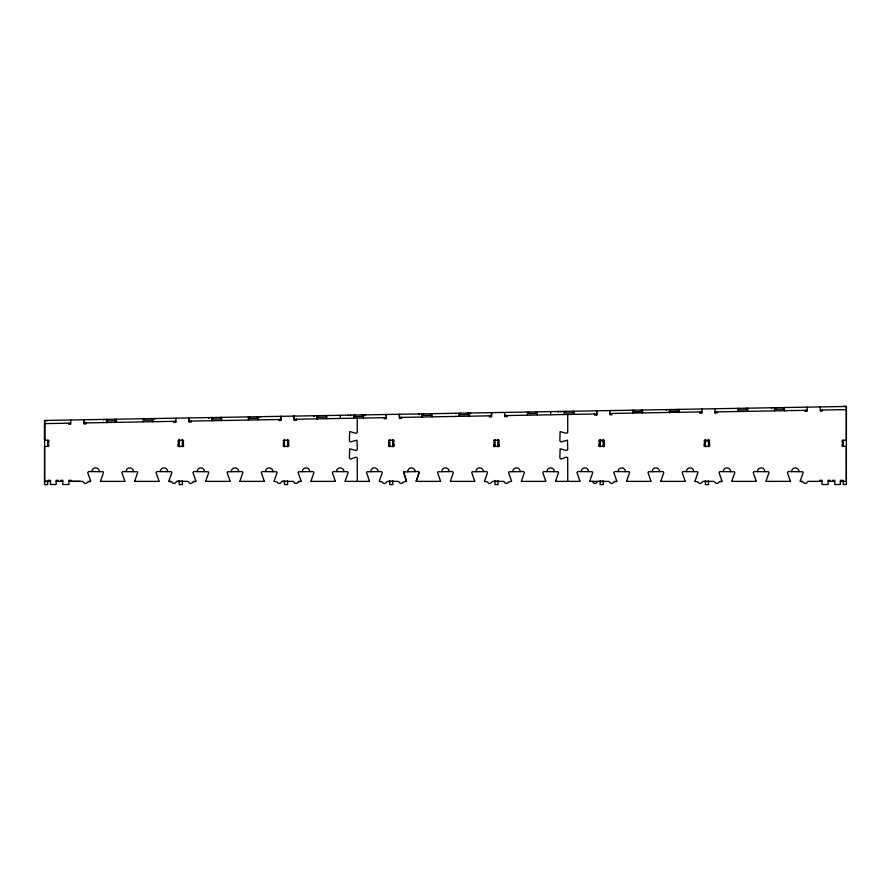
<?xml version="1.0" encoding="UTF-8"?>
<svg xmlns="http://www.w3.org/2000/svg" width="891" height="891" viewBox="0 0 891 891"><rect width="100%" height="100%" fill="white"/><g stroke="black" fill="none" stroke-linecap="round" stroke-linejoin="round"><path stroke-width="1.34" d="M47.735 481.441L44.583 481.441L44.572 446.391L48.793 446.391L48.793 444.286L47.724 444.286M47.724 442.359L48.793 442.359L48.793 440.254L44.583 440.254L44.606 423.615L70.601 423.158M58.249 481.363L58.249 480.316L56.144 480.316L56.144 484.526L50.509 484.526L50.509 480.316L48.404 480.316L48.404 481.374M830.212 481.363L830.212 480.316L828.107 480.316L828.107 484.526L821.97 484.526L821.97 480.316L819.865 480.316L819.865 481.363M842.485 481.374L842.485 480.316L840.38 480.316L840.38 484.526L834.756 484.526L834.756 480.316L832.651 480.316L832.651 481.363M44.639 423.615L44.583 420.452L846.394 406.463L846.372 440.254L842.151 440.254L842.162 442.359L843.209 442.359M44.583 440.254L44.606 423.615M403.59 472.208L406.485 481.073M100.527 481.073L103.49 472.598L103.011 471.718L88.565 471.562L87.708 472.598L90.67 481.073M134.708 481.073L137.671 472.598L137.281 471.785L122.646 471.584L121.889 472.598L124.851 481.073M168.889 481.073L171.852 472.598L171.373 471.718L156.927 471.562L156.07 472.598L159.032 481.073M205.754 481.073L208.717 472.598L208.327 471.785L193.792 471.562L192.935 472.598L195.897 481.073M239.935 481.073L242.898 472.598L242.129 471.584L227.495 471.785L227.105 472.598L230.078 481.073M274.105 481.073L277.068 472.598L276.689 471.785L262.154 471.562L261.286 472.598L264.248 481.073M310.97 481.073L313.933 472.598L313.075 471.562L298.541 471.785L298.151 472.598L301.113 481.073M345.151 481.073L348.114 472.598L347.635 471.718L333.189 471.562L332.332 472.598L335.294 481.073M379.332 481.073L382.295 472.598L381.437 471.562L366.903 471.785L366.513 472.598L369.475 481.073M416.197 481.073L419.16 472.598M416.342 481.073L419.082 472.208M450.378 481.073L453.341 472.598L452.472 471.562L437.938 471.785L437.559 472.598L440.522 481.073M484.548 481.073L487.522 472.598L486.753 471.584L472.119 471.785L471.729 472.598L474.703 481.073M521.413 481.073L524.376 472.598L523.518 471.562L508.984 471.785L508.594 472.598L511.557 481.073M555.594 481.073L558.557 472.598L558.167 471.785L543.633 471.562L542.775 472.598L545.737 481.073M589.775 481.073L592.738 472.598L592.259 471.718L577.813 471.562L576.956 472.598L579.918 481.073M626.64 481.073L629.603 472.598L629.124 471.718L614.679 471.562L613.821 472.598L616.784 481.073M660.821 481.073L663.784 472.598L663.015 471.584L648.392 471.785L648.002 472.598L650.965 481.073M695.002 481.073L697.965 472.598L697.486 471.718L683.041 471.562L682.183 472.598L685.146 481.073M731.856 481.073L734.819 472.598L734.44 471.785L719.906 471.562L719.037 472.598L722 481.073M766.037 481.073L769 472.598L768.532 471.718L753.986 471.584L753.218 472.598L756.181 481.073M800.218 481.062L803.181 472.598L802.791 471.773L788.257 471.562L787.399 472.598L790.362 481.062M802.468 481.374L800.174 481.363L803.381 482.076A2.105 2.105 0 0 0 807.357 482.076L808.271 481.363L821.97 481.374M403.69 472.03L406.341 481.073M403.612 471.94L418.102 471.551M281.846 481.441L281.244 482.076A2.105 2.105 0 0 1 277.279 482.076L274.06 481.374M281.846 481.441L293.061 481.374L293.985 482.076A2.105 2.105 0 0 0 297.95 482.064L301.158 481.374L298.942 481.374M193.715 481.374L195.942 481.374L192.723 482.076A2.105 2.105 0 0 1 188.758 482.064L187.767 481.363L176.941 481.374L176.028 482.076A2.105 2.105 0 0 1 172.052 482.076L168.844 481.374L171.139 481.374M719.828 481.374L722.044 481.374L718.837 482.076A2.105 2.105 0 0 1 714.872 482.076L713.958 481.374L703.122 481.374L702.13 482.076A2.105 2.105 0 0 1 698.165 482.076L694.958 481.374M88.499 481.374L90.715 481.374L87.507 482.076A2.105 2.105 0 0 1 83.531 482.064L82.618 481.374L68.93 481.374M597.906 481.374L596.914 482.076A2.105 2.105 0 0 1 592.938 482.076L592.025 481.374M614.612 481.374L616.828 481.374L613.609 482.076A2.105 2.105 0 0 1 609.644 482.076L608.731 481.374L589.731 481.374M293.328 416.119L294.141 416.364M175.817 421.32L83.754 422.935L83.698 419.772M294.197 419.26L386.26 417.645L386.204 414.493M504.629 415.585L596.703 413.97M609.845 413.48L701.919 411.876M715.072 411.909L807.146 410.305M820.299 410.072L846.45 409.615M296.425 420.274L294.208 420.307L294.141 416.097M506.868 416.598L504.707 416.632L504.696 412.945M715.094 412.956L717.199 412.923L717.177 411.876M843.209 406.396L846.361 406.396L846.361 484.526L843.209 484.526L843.209 480.316M47.735 420.63L44.583 420.63L44.583 484.604L47.735 484.604L47.735 480.394M600.122 441.658L600.913 441.658M602.684 441.658L603.274 441.658M705.349 441.658L706.129 441.658M707.911 441.658L708.501 441.658M179.236 442.359L178.178 442.359L178.178 440.254L183.446 440.254L183.446 442.359L182.388 442.359M284.452 442.359L283.405 442.359L283.405 440.254L288.662 440.254L288.662 442.359L287.615 442.359M389.679 442.359L388.621 442.359L388.621 440.254L393.889 440.254L393.889 442.359L392.831 442.359M494.895 442.359L493.848 442.359L493.848 440.254L499.105 440.254L499.105 442.359L498.058 442.359M600.122 442.359L599.075 442.359L599.075 440.254L604.332 440.254L604.332 442.359L603.274 442.359M705.349 442.359L704.291 442.359L704.291 440.254L709.548 440.254L709.548 442.359L708.501 442.359M178.178 444.286L179.236 444.286M182.388 444.286L183.446 444.286M283.405 444.286L284.452 444.286M287.615 444.286L288.662 444.286M388.621 444.286L389.679 444.286M392.831 444.286L393.889 444.286M493.848 444.286L494.895 444.286M498.058 444.286L499.105 444.286M599.075 444.286L600.122 444.286M603.274 444.286L604.332 444.286M704.291 444.286L705.349 444.286M708.501 444.286L709.548 444.286M843.209 444.286L842.151 444.286L842.162 446.391L846.361 446.391L846.339 481.374L840.38 481.374M178.178 445.868L179.236 445.868M182.388 445.868L183.446 445.868M283.405 445.868L284.452 445.868M287.615 445.868L288.662 445.868M388.621 445.868L389.679 445.868M392.831 445.868L393.889 445.868M493.848 445.868L494.895 445.868M498.058 445.868L499.105 445.868M599.075 445.868L600.122 445.868M603.274 445.868L604.332 445.868M704.291 445.868L705.349 445.868M708.501 445.868L709.548 445.868M44.55 481.374L50.509 481.374M56.144 481.374L62.793 481.374M100.483 481.374L124.896 481.374M134.664 481.374L159.077 481.374M205.71 481.374L230.123 481.374M239.891 481.374L264.293 481.374M310.926 481.374L335.339 481.374M345.107 481.374L369.52 481.374M379.288 481.374L382.495 482.076A2.105 2.105 0 0 0 386.471 482.076L387.462 481.374L398.288 481.374L399.201 482.076A2.105 2.105 0 0 0 403.166 482.076L406.53 481.374M416.153 481.374L440.566 481.374M450.334 481.374L474.736 481.374M484.515 481.374L487.722 482.076A2.105 2.105 0 0 0 491.687 482.076L492.678 481.374L503.504 481.374L504.429 482.076A2.105 2.105 0 0 0 508.393 482.076L511.601 481.374M521.369 481.374L545.782 481.374M555.55 481.374L579.963 481.374M626.596 481.374L651.009 481.374M660.777 481.374L685.19 481.374M731.812 481.374L756.225 481.374M828.107 481.374L834.756 481.374M80.324 481.363L71.035 481.363L71.035 480.316L68.93 480.316L68.93 484.526L62.793 484.526L62.793 480.316L60.688 480.316L60.688 481.363M182.388 481.441L177.019 481.363M287.615 481.441L282.235 481.363M389.679 481.441L392.831 481.441M494.895 481.441L498.058 481.441M600.122 481.441L603.274 481.441M705.349 481.441L708.501 481.441M765.993 481.374L790.406 481.363M418.77 471.785L419.305 472.508M348.136 415.351L348.136 415.161M822.404 410.038L822.426 411.085L820.321 411.119L820.243 406.92M807.09 407.142L807.168 411.352L805.063 411.386L805.041 410.339M783.089 407.566L783.122 409.147L775.749 409.27L775.727 407.688M774.58 410.874L774.524 407.71L774.535 410.874M771.517 407.766L771.528 408.557M747.66 408.178L747.761 411.341M746.458 408.201L746.491 409.782L739.129 409.916L739.096 408.334M737.848 408.356L737.948 411.508M715.094 412.956L715.028 409.014M701.874 408.98L701.952 413.19L699.836 413.224L699.825 412.177M677.873 409.403L677.895 410.974L670.533 411.107L670.5 409.526M669.308 409.548L669.364 412.711M666.301 409.604L666.312 410.395M642.444 410.016L642.545 413.179M641.242 410.038L641.264 411.62L633.902 411.742L633.88 410.172M632.632 410.194L632.733 413.346M611.961 413.714L611.983 414.76L609.867 414.794L609.8 410.584M596.725 415.028L596.658 410.818L596.781 415.028L594.62 415.061L594.653 414.014M573.949 414.371L573.893 411.219L573.904 414.371M572.646 411.241L572.679 412.811L565.306 412.945L565.284 411.364M564.036 411.386L564.137 414.549M561.074 411.442L561.085 412.032M558.579 411.486L558.59 412.076M557.231 411.508L557.231 411.709M550.649 411.62L550.705 414.783M537.262 411.854L537.273 415.017M536.014 411.876L536.048 413.457L528.686 413.58L528.653 412.01M527.405 412.032L527.505 415.184M506.845 415.54L506.812 416.598M504.729 414.794L504.763 416.632M491.531 412.656L491.609 416.865L489.504 416.899L489.482 415.852M491.431 412.656L491.487 415.807L399.413 417.422L399.357 414.259L399.536 418.469L401.641 418.436L401.629 417.378M470.582 413.023L470.593 413.814M467.43 413.079L467.452 414.649L460.09 414.783L460.068 413.201M458.865 413.224L458.921 416.375M455.858 413.279L455.869 413.87M432.001 413.691L432.102 416.843M430.799 413.714L430.821 415.295L423.459 415.418L423.437 413.847M419.227 413.914L419.238 414.705M386.315 414.493L386.393 418.703L384.288 418.737L384.266 417.679M365.366 414.861L365.377 415.64M363.45 414.894L363.506 418.046M362.203 414.916L362.236 416.487L354.874 416.62L354.841 415.039M353.638 415.061L353.694 418.213M350.631 415.117L350.642 415.707M340.206 415.295L340.262 418.447M326.774 415.529L326.874 418.681M325.571 415.551L325.605 417.133L318.243 417.255L318.21 415.685M314 415.752L314.022 416.543M296.402 419.215L296.313 420.274M294.242 416.097L294.32 420.307M281.088 416.331L281.166 420.541L279.061 420.574L279.039 419.516M280.988 416.331L281.044 419.483L188.97 421.098L188.914 417.935M260.139 416.698L260.15 417.478M258.234 416.732L258.29 419.884M256.987 416.754L257.009 418.325L249.647 418.458L249.625 416.877M248.377 416.899L248.478 420.051M221.558 417.367L221.659 420.519M220.355 417.389L220.378 418.97L213.016 419.093L212.994 417.511M211.846 420.697L211.791 417.534L211.802 420.697M208.784 417.589L208.795 418.38M191.175 421.053L191.197 422.111L189.092 422.145L189.026 417.935M175.872 418.169L175.939 422.367L173.845 422.412L173.823 421.354M154.923 418.525L154.934 419.126M152.962 418.57L153.063 421.721M151.76 418.581L151.793 420.162L144.431 420.296L144.398 418.714M143.195 418.737L143.251 421.889M115.128 419.227L115.162 420.808L107.8 420.931L107.766 419.349M103.556 419.427L103.568 420.017M85.959 422.891L85.982 423.949L83.877 423.982L83.799 419.772M70.645 420.006L70.723 424.205L68.618 424.25L68.596 423.192M357.258 418.157L357.269 432.558L356.133 433.304L349.718 431.578L349.383 440.856L350.497 441.903L357.024 440.21L357.302 449.621L356.133 450.49L349.673 448.808L349.383 458.041L350.497 459.088L356.077 457.094L357.246 457.762L357.313 481.374M567.712 414.482L567.712 432.558L566.52 433.293L560.116 431.623L559.826 440.856L560.94 441.903L567.467 440.21L567.745 449.621L566.643 450.49L560.116 448.808L559.826 458.041L560.94 459.088L566.52 457.094L567.69 457.762L567.756 481.374M843.209 440.254L843.209 446.391M709.548 443.763L709.548 446.391L704.291 446.391L704.291 443.763M708.501 439.419L708.501 446.781M708.501 480.717L708.501 484.604L705.349 484.604L705.349 480.717M705.349 439.419L705.349 446.781M604.332 443.763L604.332 446.391L599.075 446.391L599.075 443.763M603.274 439.419L603.274 446.781M603.274 480.717L603.274 484.604L600.122 484.604L600.122 480.717M600.122 439.419L600.122 446.781M499.105 443.763L499.105 446.391L493.848 446.391L493.848 443.763M498.058 439.419L498.058 446.781M498.058 480.717L498.058 484.604L494.895 484.604L494.895 480.717M494.895 439.419L494.895 446.781M393.889 443.763L393.889 446.391L388.621 446.391L388.621 443.763M392.831 439.419L392.831 446.781M392.831 480.717L392.831 484.604L389.679 484.604L389.679 480.717M389.679 439.419L389.679 446.781M288.662 443.763L288.662 446.391L283.405 446.391L283.405 443.763M287.615 439.419L287.615 446.781M287.615 480.717L287.615 484.604L284.452 484.604L284.452 480.717M284.452 439.419L284.452 446.781M183.446 443.763L183.446 446.391L178.178 446.391L178.178 443.763M182.388 439.419L182.388 446.781M182.388 480.717L182.388 484.604L179.236 484.604L179.236 480.717M179.236 439.419L179.236 446.781M47.735 440.254L47.735 446.391M91.918 471.551A3.687 3.687 0 0 1 95.604 467.864A3.687 3.687 0 0 1 99.28 471.551M126.099 471.551A3.687 3.687 0 0 1 129.785 467.864A3.687 3.687 0 0 1 133.461 471.551M160.28 471.551A3.687 3.687 0 0 1 163.955 467.864A3.687 3.687 0 0 1 167.642 471.551M197.145 471.551A3.687 3.687 0 0 1 200.82 467.864A3.687 3.687 0 0 1 204.507 471.551M231.315 471.551A3.687 3.687 0 0 1 235.001 467.864A3.687 3.687 0 0 1 238.688 471.551M265.496 471.551A3.687 3.687 0 0 1 269.182 467.864A3.687 3.687 0 0 1 272.869 471.551M302.361 471.551A3.687 3.687 0 0 1 306.047 467.864A3.687 3.687 0 0 1 309.723 471.551M336.542 471.551A3.687 3.687 0 0 1 340.228 467.864A3.687 3.687 0 0 1 343.904 471.551M407.588 471.551A3.687 3.687 0 0 1 407.644 470.882M414.883 470.882A3.687 3.687 0 0 1 414.95 471.551M441.758 471.551A3.687 3.687 0 0 1 445.444 467.864A3.687 3.687 0 0 1 449.131 471.551M475.939 471.551A3.687 3.687 0 0 1 479.625 467.864A3.687 3.687 0 0 1 483.312 471.551M512.804 471.551A3.687 3.687 0 0 1 516.49 467.864A3.687 3.687 0 0 1 520.166 471.551M546.985 471.551A3.687 3.687 0 0 1 550.671 467.864A3.687 3.687 0 0 1 554.347 471.551M370.723 471.551A3.687 3.687 0 0 1 374.398 467.864A3.687 3.687 0 0 1 378.085 471.551M581.166 471.551A3.687 3.687 0 0 1 584.852 467.864A3.687 3.687 0 0 1 588.528 471.551M618.031 471.551A3.687 3.687 0 0 1 621.706 467.864A3.687 3.687 0 0 1 625.393 471.551M652.212 471.551A3.687 3.687 0 0 1 655.887 467.864A3.687 3.687 0 0 1 659.574 471.551M686.382 471.551A3.687 3.687 0 0 1 690.068 467.864A3.687 3.687 0 0 1 693.755 471.551M723.247 471.551A3.687 3.687 0 0 1 726.933 467.864A3.687 3.687 0 0 1 730.62 471.551M757.428 471.551A3.687 3.687 0 0 1 761.114 467.864A3.687 3.687 0 0 1 764.79 471.551M791.609 471.539A3.687 3.687 0 0 1 795.295 467.864A3.687 3.687 0 0 1 798.971 471.539M407.733 471.551A3.687 3.687 0 0 1 411.408 467.864A3.687 3.687 0 0 1 415.095 471.551M784.392 410.695L784.336 407.543L784.347 410.695M679.165 412.533L679.109 409.381L679.12 412.533M468.722 416.208L468.677 413.056L468.688 416.208M422.289 417.021L422.234 413.858L422.245 417.021M317.062 418.859L317.007 415.696L317.018 418.859M116.431 422.356L116.376 419.204L116.387 422.356M106.619 422.534L106.564 419.371L106.575 422.534"/></g></svg>
